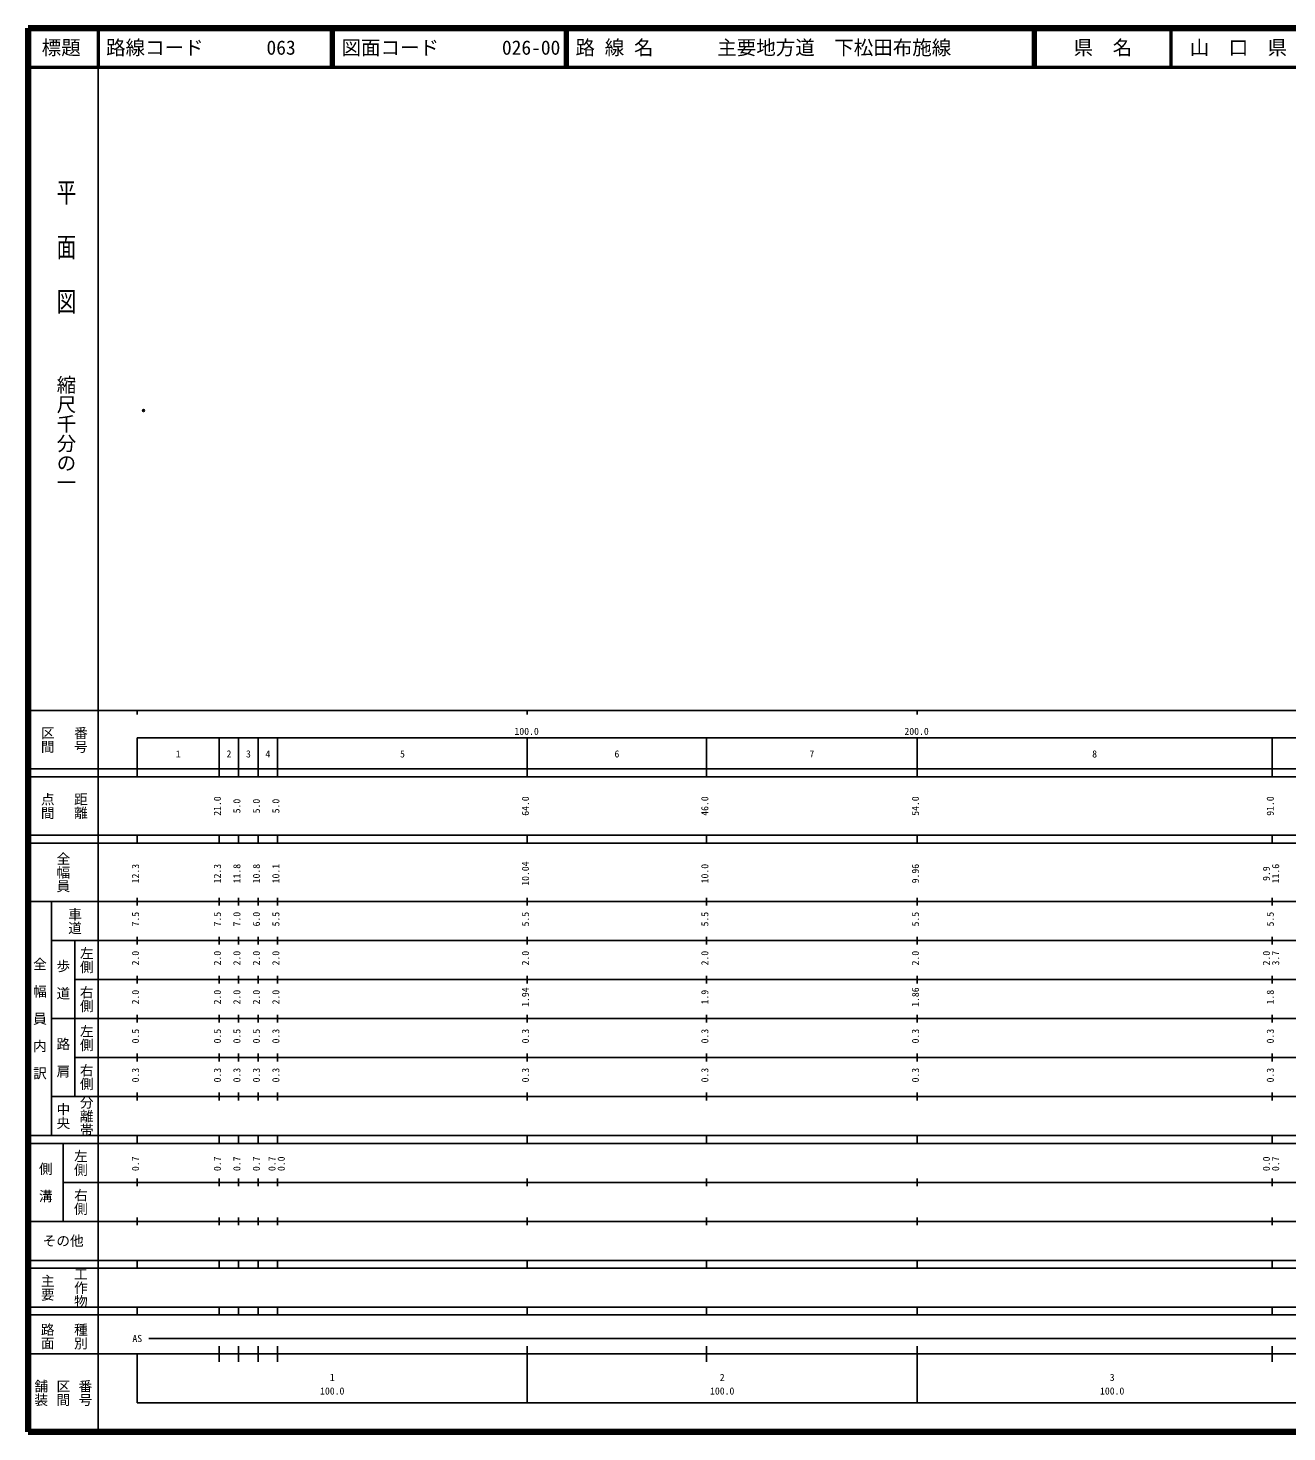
# Model space of a CAD drawing. Units: millimetres on the paper. Extents: x 40 to 680, y 20 to 380.
# Drawn here: x 40 to 362.8, y 20 to 380 of the extents above; entities that cross this region are included whole.
import ezdxf
from ezdxf.enums import TextEntityAlignment as Align

# ---------------------------------------------------------------- set-up
doc = ezdxf.new("R2010")
doc.units = ezdxf.units.MM
doc.header["$PDMODE"] = 32
doc.header["$PDSIZE"] = 0.5
doc.layers.add('M-OTRS', color=6, linetype='Continuous')
doc.layers.add('M-TTL-TXT', color=7, linetype='Continuous')
for name, color, linetype, lineweight in [('M-TTL', 2, 'Continuous', 140), ('M-TTL-BAND', 7, 'Continuous', 25), ('M-TTL-LINE', 7, 'Continuous', 50)]:
    doc.layers.add(name, color=color, linetype=linetype, lineweight=lineweight)
doc.styles.add('@ＭＳ ゴシック', font='')
doc.styles.add('ＭＳ ゴシック', font='')
doc.styles.get('@ＭＳ ゴシック').set_extended_font_data('@MS Gothic')
doc.styles.get('ＭＳ ゴシック').set_extended_font_data('MS Gothic')

msp = doc.modelspace()

# ---------------------------------------------------------------- linework, layer by layer
at = {"layer": 'M-OTRS'}
msp.add_point((69.616, 281.917), dxfattribs=at)
at = {"layer": 'M-TTL'}
for p, q in [((40, 380), (40, 20)), ((680, 380), (40, 380)), ((40, 20), (680, 20))]:
    msp.add_line(p, q, dxfattribs=at)
at = {"layer": 'M-TTL-BAND'}
for p, q in [((58, 370), (58, 20)), ((40, 205), (579, 205)), ((68, 205), (68, 204)), ((168, 205), (168, 204)), ((268, 205), (268, 204)), ((68, 198), (579, 198)), ((68, 198), (68, 188)), ((89, 188), (89, 198)), ((94, 188), (94, 198)), ((99, 188), (99, 198)), ((104, 188), (104, 198)), ((168, 188), (168, 198)), ((214, 188), (214, 198)), ((268, 188), (268, 198)), ((359, 188), (359, 198)), ((40, 190), (579, 190)), ((40, 188), (579, 188)), ((40, 173), (579, 173)), ((68, 171), (68, 173)), ((89, 171), (89, 173)), ((94, 171), (94, 173)), ((99, 171), (99, 173)), ((104, 171), (104, 173)), ((168, 171), (168, 173)), ((214, 171), (214, 173)), ((268, 171), (268, 173)), ((359, 171), (359, 173)), ((40, 171), (579, 171)), ((40, 156), (579, 156)), ((46, 96), (46, 156)), ((68, 155), (68, 157)), ((89, 155), (89, 157)), ((94, 155), (94, 157)), ((99, 155), (99, 157)), ((104, 155), (104, 157)), ((168, 155), (168, 157)), ((214, 155), (214, 157)), ((268, 155), (268, 157)), ((359, 155), (359, 157)), ((46, 146), (579, 146)), ((52, 146), (52, 106)), ((68, 145), (68, 147)), ((89, 145), (89, 147)), ((94, 145), (94, 147)), ((99, 145), (99, 147)), ((104, 145), (104, 147)), ((168, 145), (168, 147)), ((214, 145), (214, 147)), ((268, 145), (268, 147)), ((359, 145), (359, 147)), ((68, 135), (68, 137)), ((89, 135), (89, 137)), ((94, 135), (94, 137)), ((99, 135), (99, 137)), ((104, 135), (104, 137)), ((168, 135), (168, 137)), ((214, 135), (214, 137)), ((268, 135), (268, 137)), ((359, 135), (359, 137)), ((52, 136), (579, 136)), ((46, 126), (579, 126)), ((68, 125), (68, 127)), ((89, 125), (89, 127)), ((94, 125), (94, 127)), ((99, 125), (99, 127)), ((104, 125), (104, 127)), ((168, 125), (168, 127)), ((214, 125), (214, 127)), ((268, 125), (268, 127)), ((359, 125), (359, 127)), ((52, 116), (579, 116)), ((68, 115), (68, 117)), ((89, 115), (89, 117)), ((94, 115), (94, 117)), ((99, 115), (99, 117)), ((104, 115), (104, 117)), ((168, 115), (168, 117)), ((214, 115), (214, 117)), ((268, 115), (268, 117)), ((359, 115), (359, 117)), ((46, 106), (579, 106)), ((68, 105), (68, 107)), ((89, 105), (89, 107)), ((94, 105), (94, 107)), ((99, 105), (99, 107)), ((104, 105), (104, 107)), ((168, 105), (168, 107)), ((214, 105), (214, 107)), ((268, 105), (268, 107)), ((359, 105), (359, 107)), ((40, 96), (579, 96)), ((40, 94), (579, 94)), ((49, 94), (49, 74)), ((68, 94), (68, 96)), ((89, 94), (89, 96)), ((94, 94), (94, 96)), ((99, 94), (99, 96)), ((104, 94), (104, 96)), ((168, 94), (168, 96)), ((214, 94), (214, 96)), ((268, 94), (268, 96)), ((359, 94), (359, 96)), ((49, 84), (579, 84)), ((68, 83), (68, 85)), ((89, 83), (89, 85)), ((94, 83), (94, 85)), ((99, 83), (99, 85)), ((104, 83), (104, 85)), ((168, 83), (168, 85)), ((214, 83), (214, 85)), ((268, 83), (268, 85)), ((359, 83), (359, 85)), ((40, 74), (579, 74)), ((68, 73), (68, 75)), ((89, 73), (89, 75)), ((94, 73), (94, 75)), ((99, 73), (99, 75)), ((104, 73), (104, 75)), ((168, 73), (168, 75)), ((214, 73), (214, 75)), ((268, 73), (268, 75)), ((359, 73), (359, 75)), ((40, 64), (579, 64)), ((40, 62), (579, 62)), ((68, 62), (68, 64)), ((89, 62), (89, 64)), ((94, 62), (94, 64)), ((99, 62), (99, 64)), ((104, 62), (104, 64)), ((168, 62), (168, 64)), ((214, 62), (214, 64)), ((268, 62), (268, 64)), ((359, 62), (359, 64)), ((40, 52), (579, 52)), ((68, 50), (68, 52)), ((89, 50), (89, 52)), ((94, 50), (94, 52)), ((99, 50), (99, 52)), ((104, 50), (104, 52)), ((168, 50), (168, 52)), ((214, 50), (214, 52)), ((268, 50), (268, 52)), ((359, 50), (359, 52)), ((40, 50), (579, 50)), ((71, 44), (565, 44)), ((40, 40), (579, 40)), ((68, 40), (68, 27.5)), ((89, 38), (89, 42)), ((94, 38), (94, 42)), ((99, 38), (99, 42)), ((104, 38), (104, 42)), ((168, 27.5), (168, 42)), ((214, 38), (214, 42)), ((268, 27.5), (268, 42)), ((359, 38), (359, 42)), ((68, 27.5), (579, 27.5))]:
    msp.add_line(p, q, dxfattribs=at)
at = {"layer": 'M-TTL-LINE'}
for p, q in [((58, 380), (58, 370)), ((117.75, 380), (117.75, 370)), ((118.25, 380), (118.25, 370)), ((177.75, 380), (177.75, 370)), ((178.25, 380), (178.25, 370)), ((297.75, 380), (297.75, 370)), ((298.25, 380), (298.25, 370)), ((333, 380), (333, 370)), ((40, 370), (680, 370))]:
    msp.add_line(p, q, dxfattribs=at)

# ---------------------------------------------------------------- texts
at = {"layer": 'M-TTL-BAND', "style": '@ＭＳ ゴシック', "width": 1.4}
msp.add_text('平  面  図', height=3.666, rotation=270, dxfattribs=at).set_placement((49.777, 306.475), align=Align.MIDDLE_RIGHT)
at = {"layer": 'M-TTL-BAND', "style": '@ＭＳ ゴシック'}
msp.add_text('縮尺千分の一', height=3.666, rotation=270, dxfattribs=at).set_placement((49.777, 261.03), align=Align.MIDDLE_RIGHT)
for s, p in [('区間', (45, 197.5)), ('番号', (53.5, 197.5)), ('点間', (45, 180.5)), ('距離', (53.5, 180.5)), ('全幅員', (49, 163.5)), ('車道', (52, 151)), ('左側', (55, 141)), ('全\u3000幅\u3000員\u3000内\u3000訳', (43, 126)), ('歩\u3000道', (49, 136)), ('右側', (55, 131)), ('左側', (55, 121)), ('路\u3000肩', (49, 116)), ('右側', (55, 111)), ('分離帯', (55, 101)), ('中央', (49, 101)), ('左側', (53.5, 89)), ('側\u3000溝', (44.5, 84)), ('右側', (53.5, 79)), ('工作物', (53.5, 57)), ('主要', (45, 57)), ('路面', (45, 44.5)), ('種別', (53.5, 44.5)), ('舗装', (43.333, 30)), ('区間', (49, 30)), ('番号', (54.667, 30))]:
    msp.add_text(s, height=2.566, rotation=270, dxfattribs=at).set_placement(p, align=Align.MIDDLE_CENTER)
at = {"layer": 'M-TTL-BAND', "style": 'ＭＳ ゴシック'}
for s, p in [('100.0', (167.844, 198.195)), ('200.0', (267.844, 198.195)), ('1', (78.5, 192.405)), ('2', (91.5, 192.405)), ('3', (96.5, 192.405)), ('4', (101.5, 192.405)), ('5', (136, 192.405)), ('6', (191, 192.405)), ('7', (241, 192.405)), ('8', (313.5, 192.405)), ('AS', (68, 42.5)), ('1', (118, 32.523)), ('2', (218, 32.523)), ('3', (318, 32.523)), ('100.0', (118, 29.033)), ('100.0', (218, 29.033)), ('100.0', (318, 29.033))]:
    msp.add_text(s, height=1.833, dxfattribs=at).set_placement(p, align=Align.BOTTOM_CENTER)
for s, p in [('21.0', (90, 180.5)), ('5.0', (95, 180.5)), ('5.0', (100, 180.5)), ('5.0', (105, 180.5)), ('64.0', (169, 180.5)), ('46.0', (215, 180.5)), ('54.0', (269, 180.5)), ('91.0', (360, 180.5)), ('10.04', (169, 163.174)), ('12.3', (69, 163.174)), ('12.3', (90, 163.174)), ('11.8', (95, 163.174)), ('10.8', (100, 163.174)), ('10.1', (105, 163.174)), ('10.0', (215, 163.174)), ('9.96', (269, 163.174)), ('9.9', (359, 163.174)), ('11.6', (361.37, 163.174)), ('7.5', (69, 151.5)), ('7.5', (90, 151.5)), ('7.0', (95, 151.5)), ('6.0', (100, 151.5)), ('5.5', (105, 151.5)), ('5.5', (169, 151.5)), ('5.5', (215, 151.5)), ('5.5', (269, 151.5)), ('5.5', (360, 151.5)), ('2.0', (69, 141.5)), ('2.0', (90, 141.5)), ('2.0', (95, 141.5)), ('2.0', (100, 141.5)), ('2.0', (105, 141.5)), ('2.0', (169, 141.5)), ('2.0', (215, 141.5)), ('2.0', (269, 141.5)), ('2.0', (359, 141.5)), ('3.7', (361.37, 141.5)), ('2.0', (69, 131.5)), ('2.0', (90, 131.5)), ('2.0', (95, 131.5)), ('2.0', (100, 131.5)), ('2.0', (105, 131.5)), ('1.94', (169, 131.5)), ('1.9', (215, 131.5)), ('1.86', (269, 131.5)), ('1.8', (360, 131.5)), ('0.5', (69, 121.5)), ('0.5', (90, 121.5)), ('0.5', (95, 121.5)), ('0.5', (100, 121.5)), ('0.3', (105, 121.5)), ('0.3', (169, 121.5)), ('0.3', (215, 121.5)), ('0.3', (269, 121.5)), ('0.3', (360, 121.5)), ('0.3', (69, 111.5)), ('0.3', (90, 111.5)), ('0.3', (95, 111.5)), ('0.3', (100, 111.5)), ('0.3', (105, 111.5)), ('0.3', (169, 111.5)), ('0.3', (215, 111.5)), ('0.3', (269, 111.5)), ('0.3', (360, 111.5)), ('0.7', (69, 88.764)), ('0.7', (90, 88.764)), ('0.7', (95, 88.764)), ('0.7', (100, 88.764)), ('0.7', (104, 88.764)), ('0.0', (106.37, 88.764)), ('0.0', (359, 88.764)), ('0.7', (361.37, 88.764))]:
    msp.add_text(s, height=1.833, rotation=90, dxfattribs=at).set_placement(p, align=Align.BOTTOM_CENTER)
msp.add_text('その他', height=2.566, dxfattribs=at).set_placement((49, 69), align=Align.MIDDLE_CENTER)
at = {"layer": 'M-TTL-TXT', "style": 'ＭＳ ゴシック'}
for s, p in [('標題', (48.5, 375)), ('県\u3000名', (315.625, 375)), ('山\u3000口\u3000県', (350.375, 375))]:
    msp.add_text(s, height=3.666, dxfattribs=at).set_placement(p, align=Align.MIDDLE_CENTER)
for s, p in [('路線コード', (60, 375)), ('063', (101.142, 375)), ('図面コード', (120.38, 375)), ('026-00', (161.521, 375)), ('路 線 名', (180.38, 375)), ('主要地方道\u3000下松田布施線', (216.734, 375))]:
    msp.add_text(s, height=3.666, dxfattribs=at).set_placement(p, align=Align.MIDDLE_LEFT)

doc.saveas('drawing.dxf')
